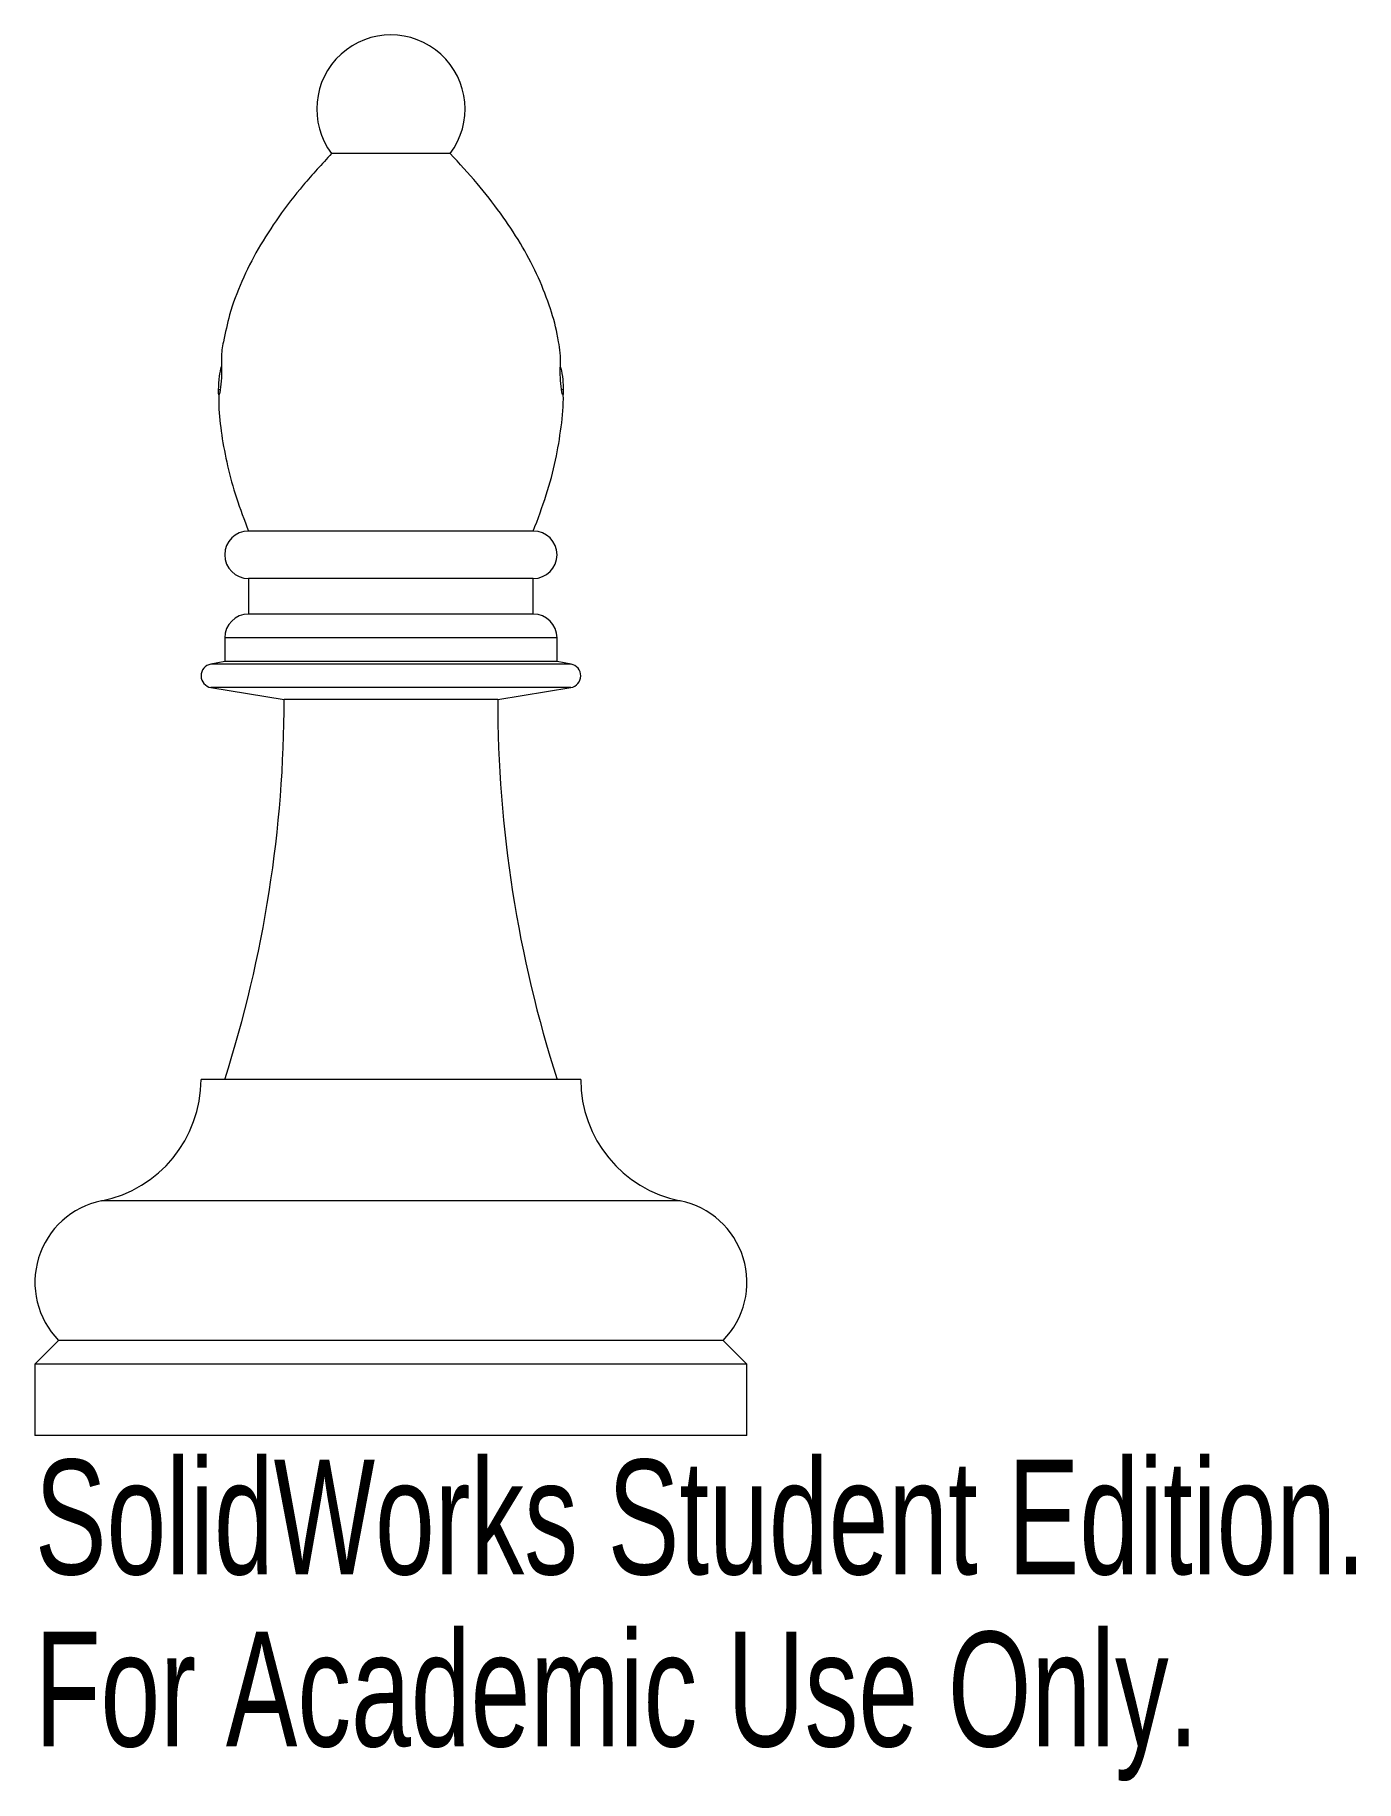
# Paper-space layout '_Front' of a CAD drawing. Header units: millimetres. Extents: x -15 to 40.7, y -14.6 to 59.
import ezdxf

# ---------------------------------------------------------------- set-up
doc = ezdxf.new("R2010")
doc.units = ezdxf.units.MM
doc.styles.add('SLDTEXTSTYLE0', font='TXT', dxfattribs={"width": 0.7})

psp = doc.layouts.new('_Front')

# ---------------------------------------------------------------- linework, layer by layer
at = {"color": 7, "linetype": 'Continuous', "lineweight": 15}
for p, q in [((2.5, 54), (-2.5, 54)), ((6, 38.1), (-6, 38.1)), ((-6, 36.1), (-6, 34.6)), ((6, 36.1), (-6, 36.1)), ((6, 34.6), (6, 36.1)), ((6, 34.6), (-6, 34.6)), ((-7, 33.6), (-7, 32.6)), ((7, 32.6), (7, 33.6)), ((-7, 32.6), (-7.59, 32.492)), ((7, 32.6), (-7, 32.6)), ((7.59, 32.492), (7, 32.6)), ((-7.581, 31.507), (-4.5, 31)), ((4.5, 31), (-4.5, 31)), ((4.5, 31), (7.581, 31.507)), ((8, 15), (-8, 15)), ((-14, 4), (-15, 3)), ((14, 4), (-14, 4)), ((15, 3), (14, 4)), ((-15, 3), (-15, 0)), ((15, 3), (-15, 3)), ((15, 0), (15, 3)), ((15, 0), (-15, 0))]:
    psp.add_line(p, q, dxfattribs=at)
at = {"color": 8, "linetype": 'Continuous', "lineweight": 15}
for p, q in [((-7.193, 44.053), (-7.262, 44.053)), ((7.262, 44.053), (7.193, 44.053)), ((7, 33.6), (-7, 33.6)), ((7.59, 32.492), (-7.59, 32.492)), ((7.581, 31.507), (-7.581, 31.507)), ((12.191, 9.881), (-12.191, 9.881))]:
    psp.add_line(p, q, dxfattribs=at)
at = {"color": 7, "linetype": 'Continuous', "lineweight": 15}
for centre, radius, start, end in [((0, 55.875), 3.125, 323.1301, 216.8699), ((-6, 37.1), 1, 90, 270), ((6, 37.1), 1, 270, 90), ((-6, 33.6), 1, 90, 180), ((6, 33.6), 1, 0, 90), ((-7.5, 32), 0.5, 100.38886, 260.66249), ((7.5, 32), 0.5, 279.33751, 79.61114), ((-56.95, 31), 52.45, 342.23868, 0), ((56.95, 31), 52.45, 180, 197.76132), ((-13.222, 15), 5.222, 281.38806, 0), ((13.222, 15), 5.222, 180, 258.61194), ((-11.5, 6.449), 3.5, 101.38806, 224.41531), ((11.5, 6.449), 3.5, 315.58469, 78.61194)]:
    psp.add_arc(centre, radius, start, end, dxfattribs=at)
for points, knots in [([(-2.5, 54), (-2.905, 53.561), (-3.691, 52.709), (-4.728, 51.368), (-5.604, 50.017), (-6.3, 48.639), (-6.8, 47.328), (-6.976, 46.458), (-7.053, 46.076)], [0, 0, 0, 0, 0.1930611, 0.3751207, 0.5478119, 0.7132761, 0.8742109, 1, 1, 1, 1]), ([(7.055, 46.076), (7.04, 46.182), (6.962, 46.707), (6.668, 47.671), (6.159, 48.955), (5.464, 50.246), (4.617, 51.517), (3.627, 52.781), (2.883, 53.586), (2.5, 54)], [0, 0, 0, 0, 0.034838, 0.171676, 0.324197, 0.481337, 0.645264, 0.817707, 1, 1, 1, 1]), ([(-7.057, 46.077), (-7.081, 45.961), (-7.151, 45.626), (-7.144, 45.287), (-7.14, 45.065)], [0, 0, 0, 0, 0.348134, 1, 1, 1, 1]), ([(7.14, 45.065), (7.143, 45.244), (7.149, 45.583), (7.092, 45.919), (7.066, 46.077)], [0, 0, 0, 0, 0.527963, 1, 1, 1, 1]), ([(-7.14, 45.065), (-7.137, 44.998), (-7.135, 44.919), (-7.137, 44.746), (-7.14, 44.652), (-7.154, 44.371), (-7.172, 44.185), (-7.201, 43.988), (-7.211, 43.935), (-7.23, 43.863), (-7.238, 43.844), (-7.258, 43.843), (-7.263, 43.919), (-7.262, 44.053)], [0, 0, 0, 0, 0.125, 0.125, 0.25, 0.25, 0.5, 0.5, 0.625, 0.625, 0.75, 0.75, 1, 1, 1, 1]), ([(-7.262, 44.053), (-7.256, 44.242), (-7.245, 44.572), (-7.171, 44.898), (-7.139, 45.038)], [0, 0, 0, 0, 0.57123, 1, 1, 1, 1]), ([(7.262, 44.053), (7.263, 43.986), (7.262, 43.934), (7.256, 43.862), (7.251, 43.844), (7.231, 43.844), (7.211, 43.921), (7.182, 44.119), (7.172, 44.198), (7.156, 44.37), (7.149, 44.463), (7.135, 44.747), (7.134, 44.932), (7.14, 45.065)], [0, 0, 0, 0, 0.125, 0.125, 0.25, 0.25, 0.5, 0.5, 0.625, 0.625, 0.75, 0.75, 1, 1, 1, 1]), ([(7.139, 45.041), (7.155, 44.979), (7.214, 44.752), (7.251, 44.421), (7.259, 44.153), (7.262, 44.053)], [0, 0, 0, 0, 0.189223, 0.697749, 1, 1, 1, 1]), ([(-7.248, 43.854), (-7.25, 43.701), (-7.258, 43.129), (-7.14, 42.121), (-6.896, 40.82), (-6.518, 39.466), (-6.176, 38.565), (-6, 38.1)], [0, 0, 0, 0, 0.077744, 0.289507, 0.512092, 0.74812, 1, 1, 1, 1]), ([(6, 38.1), (6.191, 38.606), (6.56, 39.584), (6.955, 41.055), (7.184, 42.463), (7.282, 43.398), (7.261, 43.859), (7.261, 43.869)], [0, 0, 0, 0, 0.273266, 0.527964, 0.767254, 0.994583, 1, 1, 1, 1])]:
    psp.add_open_spline(points, degree=3, knots=knots, dxfattribs=at)

# ---------------------------------------------------------------- texts
at = {"color": 7, "linetype": 'Continuous', "char_height": 4.83362, "attachment_point": 1, "style": 'SLDTEXTSTYLE0'}
for s, insert in [('SolidWorks Student Edition.', (-15, -1.02)), ('For Academic Use Only.', (-15, -8.27))]:
    psp.add_mtext(s, dxfattribs=dict(at, insert=insert))

doc.saveas('drawing.dxf')
